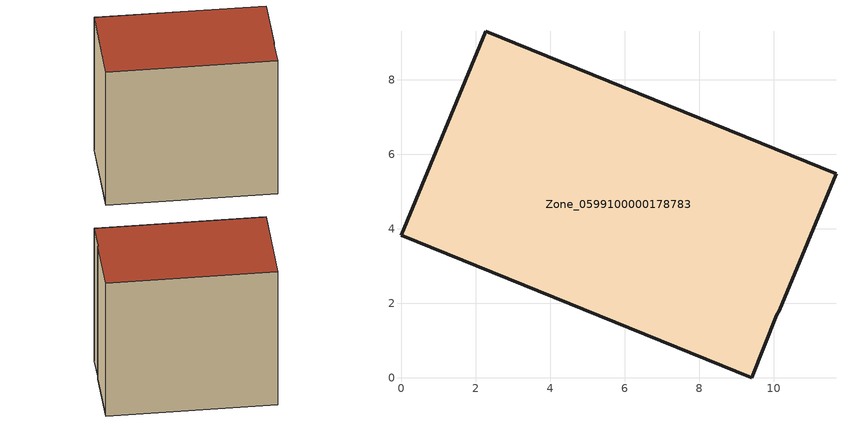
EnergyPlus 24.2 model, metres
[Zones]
Zone_0599100000178783
 floor ground (C_G): 10.15,1.8 10.08,1.7 9.41,0 0,3.83 2.26,9.31 11.67,5.48 z0
 wall outside (C_F): 0,3.83 9.41,0 10.08,1.7 10.15,1.8 11.67,5.48 2.26,9.31 0,3.83 z0:9.29
 roof outside (C_R): 10.08,1.7 10.15,1.8 11.67,5.48 2.26,9.31 0,3.83 9.41,0 z9.29
[BUILDING]
Pand.0599100000178783: North Axis=0; Terrain=City; Loads Convergence Tolerance Value=0.04; Temperature Convergence Tolerance Value=0.4; Solar Distribution=FullExterior; Maximum Number of Warmup Days=25; Minimum Number of Warmup Days=1
[Site:Location]
Rotterdam.The.Hague.AP_ZH_NLD Design_Conditions: Latitude=51.96; Longitude=4.45; Time Zone=1; Elevation=-4.5
[SITE:GROUNDTEMPERATURE:BUILDINGSURFACE]
18, 18, 18, 18, 18, 18, 18, 18, 18, 18, 18, 18
[MATERIAL] Thermal Absorptance=0.9; Solar Absorptance=0.7; Visible Absorptance=0.7
Name | Roughness | Thickness | Conductivity | Density | Specific Heat
G.TI.1946 | MediumSmooth | 0.15 | 1 | 540 | 1210
F.TI.1946 | Rough | 0.3 | 0.857143 | 1920 | 840
R.TI.1946 | MediumRough | 0.2 | 0.1 | 1500 | 1000
[CONSTRUCTION]
C_G: G.TI.1946
C_F: F.TI.1946
C_R: R.TI.1946
[ZONE]
Zone_0599100000178783: Type=1; Multiplier=1; Ceiling Height=Autocalculate; Volume=Autocalculate; Floor Area=autocalculate; Part of Total Floor Area=Yes
[ZONEINFILTRATION:DESIGNFLOWRATE]
Infil_Zone_0599100000178783: Zone or ZoneList or Space or SpaceList=Zone_0599100000178783; Schedule=AlwaysOn; Design Flow Rate Calculation Method=Flow/Area; Flow Rate per Floor Area=0.003; Constant Term Coefficient=1; Temperature Term Coefficient=0; Velocity Term Coefficient=0; Velocity Squared Term Coefficient=0
[HVACTEMPLATE:ZONE:IDEALLOADSAIRSYSTEM]
Zone_0599100000178783: Maximum Heating Supply Air Temperature=50; Minimum Cooling Supply Air Temperature=13; Maximum Heating Supply Air Humidity Ratio=0.0156; Minimum Cooling Supply Air Humidity Ratio=0.0077; Heating Limit=NoLimit; Cooling Limit=NoLimit; Dehumidification Control Type=ConstantSensibleHeatRatio; Cooling Sensible Heat Ratio=0.7; Dehumidification Setpoint=60; Humidification Control Type=None; Humidification Setpoint=30; Outdoor Air Method=None; Outdoor Air Flow Rate per Person=0.00944; Outdoor Air Flow Rate per Zone Floor Area=0; Outdoor Air Flow Rate per Zone=0; Demand Controlled Ventilation Type=None; Outdoor Air Economizer Type=NoEconomizer; Heat Recovery Type=None; Sensible Heat Recovery Effectiveness=0.7; Latent Heat Recovery Effectiveness=0.65
[ZONECONTROL:THERMOSTAT]
ThermostatControl_Zone_0599100000178783: Zone or ZoneList=Zone_0599100000178783; Control Type Schedule=DualSetpointControlType; Control 1=Thermostat_Zone_0599100000178783; Temperature Difference Between Cutout And Setpoint=0
[THERMOSTATSETPOINT:DUALSETPOINT]
Thermostat_Zone_0599100000178783: Heating Setpoint Temperature Schedule=HeatingSetpoint_Zone_0599100000178783; Cooling Setpoint Temperature Schedule=CoolingSetpoint_Zone_0599100000178783
[SCHEDULE:COMPACT]
HeatingSetpoint_Zone_0599100000178783: Through: 12/31, For: AllDays, Until: 24:00, 21
CoolingSetpoint_Zone_0599100000178783: Through: 12/31, For: AllDays, Until: 24:00, 24
DualSetpointControlType: Through: 12/31, For: AllDays, Until: 24:00, 4
AlwaysOn: Through: 12/31, For: AllDays, Until: 24:00, 1
